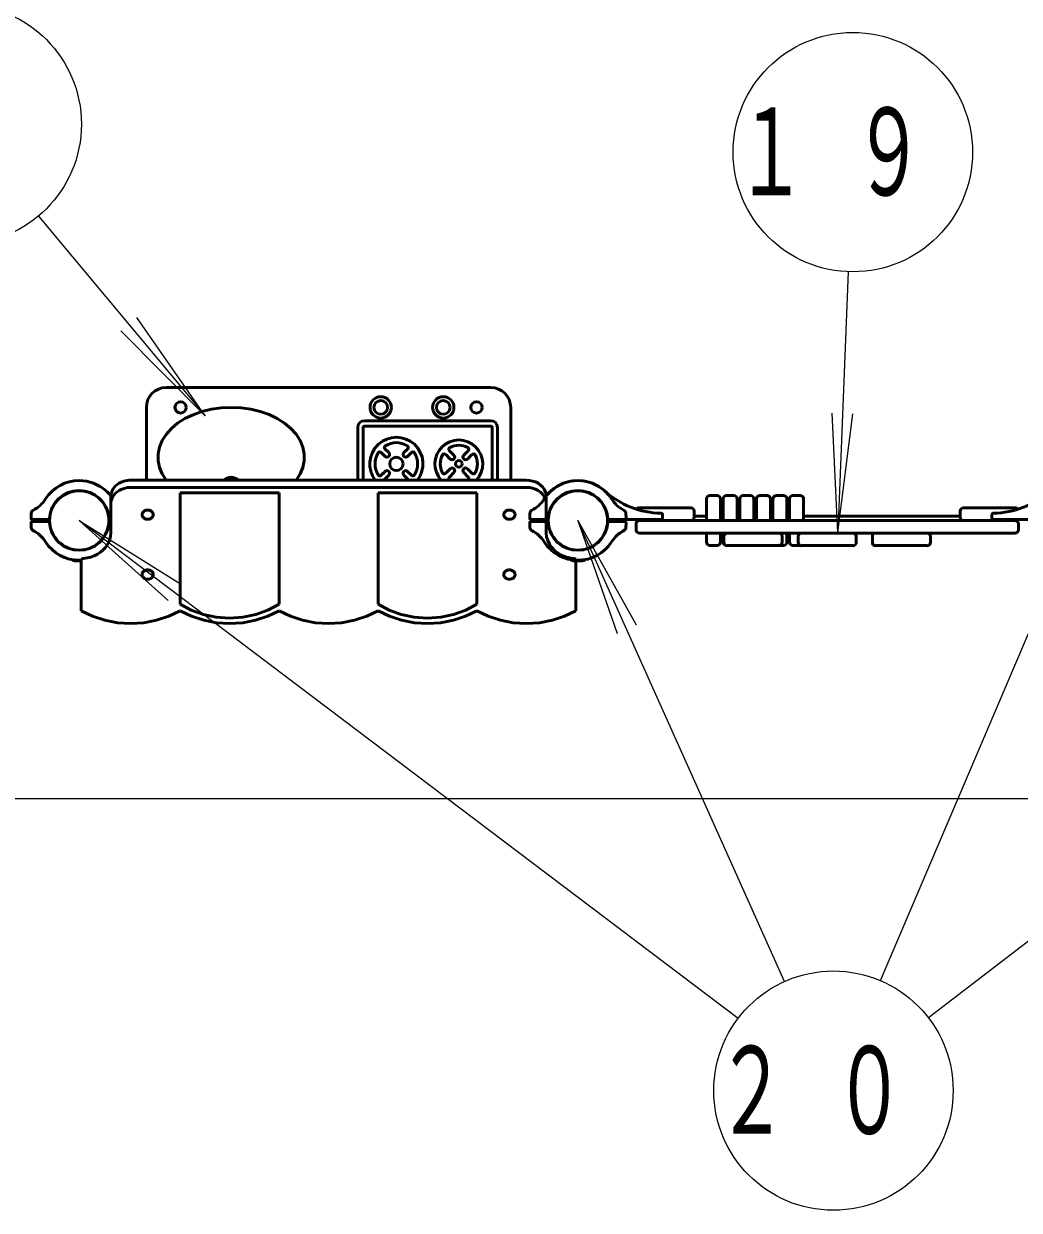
# Model space of a CAD drawing. Units: millimetres on the paper, scale 1:60. Extents: x -385 to 0, y -594 to 267.
# Drawn here: x -269.25 to -244.29, y 72.42 to 102.17 of the extents above; entities that cross this region are included whole.
import ezdxf

# ---------------------------------------------------------------- set-up
doc = ezdxf.new("R2010")
doc.units = ezdxf.units.MM
doc.layers.add('LY_1', color=140, linetype='Continuous', lineweight=50)
doc.styles.add('ＭＳ ゴシック', font='')
doc.styles.get('ＭＳ ゴシック').set_extended_font_data('MS Gothic')

msp = doc.modelspace()

# ---------------------------------------------------------------- linework, layer by layer
at = {"layer": 'LY_1', "color": 7, "lineweight": 13}
for p, q in [((-268.878, 97.348), (-264.697, 92.341)), ((-248.582, 95.952), (-248.839, 89.411)), ((-264.697, 92.341), (-266.412, 94.803)), ((-264.697, 92.341), (-266.813, 94.468)), ((-248.839, 89.411), (-248.983, 92.408)), ((-248.839, 89.411), (-248.46, 92.387)), ((-267.856, 89.717), (-265.315, 88.123)), ((-267.856, 89.717), (-265.63, 87.706)), ((-251.342, 77.23), (-267.856, 89.717)), ((-255.356, 89.717), (-253.895, 87.097)), ((-255.356, 89.717), (-254.373, 86.883)), ((-250.176, 78.158), (-255.356, 89.717)), ((-247.773, 78.181), (-242.856, 89.717)), ((-246.571, 77.25), (-230.356, 89.717)), ((-217.023, 82.734), (-352.273, 82.734)), ((-216.606, 82.734), (-352.273, 82.734))]:
    msp.add_line(p, q, dxfattribs=at)
at = {"layer": 'LY_1'}
for p, q in [((-265.673, 93.05), (-257.54, 93.05)), ((-266.173, 90.725), (-266.173, 92.55)), ((-257.04, 90.725), (-257.04, 92.55)), ((-260.873, 90.725), (-260.873, 92.05)), ((-260.74, 90.725), (-260.74, 92.05)), ((-257.54, 92.217), (-260.706, 92.217)), ((-257.54, 92.084), (-260.706, 92.084)), ((-257.506, 90.725), (-257.506, 92.05)), ((-257.373, 90.725), (-257.373, 92.05)), ((-260.189, 91.322), (-260.285, 91.418)), ((-260.095, 91.417), (-260.191, 91.513)), ((-259.718, 91.417), (-259.622, 91.513)), ((-259.624, 91.322), (-259.528, 91.418)), ((-258.556, 91.256), (-258.67, 91.369)), ((-258.462, 91.35), (-258.575, 91.464)), ((-258.218, 91.35), (-258.104, 91.464)), ((-258.124, 91.256), (-258.01, 91.369)), ((-260.189, 90.945), (-260.285, 90.849)), ((-260.095, 90.851), (-260.191, 90.755)), ((-259.718, 90.851), (-259.622, 90.755)), ((-259.624, 90.945), (-259.528, 90.849)), ((-258.556, 91.012), (-258.67, 90.898)), ((-258.462, 90.918), (-258.575, 90.804)), ((-258.218, 90.918), (-258.104, 90.804)), ((-258.124, 91.012), (-258.01, 90.898)), ((-266.564, 90.725), (-256.649, 90.725)), ((-266.564, 90.544), (-256.649, 90.544)), ((-267.064, 89.402), (-267.064, 90.316)), ((-262.846, 90.407), (-265.326, 90.407)), ((-265.326, 87.62), (-265.326, 90.407)), ((-262.846, 87.62), (-262.846, 90.407)), ((-260.366, 90.407), (-257.886, 90.407)), ((-260.366, 87.62), (-260.366, 90.407)), ((-257.886, 87.62), (-257.886, 90.407)), ((-256.149, 89.402), (-256.149, 90.316)), ((-252.131, 89.717), (-252.131, 90.259)), ((-251.865, 90.342), (-252.048, 90.342)), ((-251.781, 89.717), (-251.781, 90.259)), ((-251.715, 89.717), (-251.715, 90.259)), ((-251.448, 90.342), (-251.631, 90.342)), ((-251.365, 89.717), (-251.365, 90.259)), ((-251.298, 89.717), (-251.298, 90.259)), ((-251.031, 90.342), (-251.215, 90.342)), ((-250.948, 89.717), (-250.948, 90.259)), ((-250.881, 89.717), (-250.881, 90.259)), ((-250.615, 90.342), (-250.798, 90.342)), ((-250.531, 89.717), (-250.531, 90.259)), ((-250.465, 89.717), (-250.465, 90.259)), ((-250.198, 90.342), (-250.381, 90.342)), ((-250.115, 89.717), (-250.115, 90.259)), ((-250.048, 89.717), (-250.048, 90.259)), ((-249.781, 90.342), (-249.965, 90.342)), ((-249.698, 89.717), (-249.698, 90.259)), ((-269.063, 89.777), (-269.059, 89.898)), ((-256.563, 89.777), (-256.559, 89.898)), ((-254.149, 89.777), (-254.153, 89.898)), ((-253.815, 90.034), (-252.523, 90.034)), ((-253.232, 89.777), (-253.237, 89.864)), ((-252.44, 89.8), (-252.44, 89.95)), ((-245.773, 89.8), (-245.773, 89.95)), ((-244.398, 90.034), (-245.69, 90.034)), ((-244.98, 89.777), (-244.976, 89.864)), ((-269.063, 89.658), (-269.059, 89.527)), ((-268.638, 89.742), (-269.03, 89.742)), ((-268.638, 89.692), (-269.03, 89.692)), ((-267.075, 89.742), (-267.064, 89.742)), ((-267.075, 89.692), (-267.064, 89.692)), ((-256.563, 89.658), (-256.559, 89.527)), ((-256.138, 89.742), (-256.53, 89.742)), ((-256.138, 89.692), (-256.53, 89.692)), ((-256.138, 89.742), (-256.149, 89.742)), ((-256.138, 89.692), (-256.149, 89.692)), ((-254.575, 89.742), (-253.266, 89.742)), ((-254.575, 89.742), (-254.183, 89.742)), ((-254.575, 89.692), (-254.183, 89.692)), ((-254.575, 89.692), (-254.183, 89.692)), ((-254.149, 89.658), (-254.154, 89.527)), ((-254.149, 89.658), (-254.153, 89.536)), ((-253.898, 89.484), (-253.898, 89.634)), ((-253.815, 89.717), (-244.398, 89.717)), ((-252.44, 89.825), (-252.131, 89.825)), ((-251.781, 89.825), (-251.715, 89.825)), ((-251.365, 89.825), (-251.298, 89.825)), ((-250.948, 89.825), (-250.881, 89.825)), ((-250.531, 89.825), (-250.465, 89.825)), ((-250.115, 89.825), (-250.048, 89.825)), ((-249.698, 89.825), (-245.773, 89.825)), ((-243.638, 89.742), (-244.947, 89.742)), ((-244.315, 89.484), (-244.315, 89.634)), ((-253.815, 89.4), (-244.398, 89.4)), ((-252.131, 89.175), (-252.131, 89.4)), ((-251.781, 89.175), (-251.781, 89.4)), ((-251.715, 89.175), (-251.715, 89.4)), ((-251.697, 89.317), (-251.697, 89.167)), ((-250.238, 89.317), (-250.238, 89.167)), ((-250.115, 89.175), (-250.115, 89.4)), ((-250.048, 89.175), (-250.048, 89.4)), ((-249.836, 89.317), (-249.836, 89.167)), ((-248.377, 89.317), (-248.377, 89.167)), ((-247.974, 89.317), (-247.974, 89.167)), ((-246.516, 89.317), (-246.516, 89.167)), ((-251.865, 89.092), (-252.048, 89.092)), ((-251.613, 89.084), (-250.322, 89.084)), ((-250.198, 89.092), (-250.285, 89.092)), ((-249.789, 89.092), (-249.965, 89.092)), ((-249.752, 89.084), (-248.461, 89.084)), ((-247.891, 89.084), (-246.599, 89.084)), ((-268.023, 88.731), (-268.023, 88.728)), ((-267.806, 87.45), (-267.806, 88.755)), ((-255.523, 88.731), (-255.523, 88.728)), ((-255.406, 87.45), (-255.406, 88.755)), ((-255.19, 88.731), (-255.19, 88.728)), ((-255.19, 88.731), (-255.19, 88.728))]:
    msp.add_line(p, q, dxfattribs=at)
for points in [[(-262.42, 90.725), (-262.321, 90.882), (-262.253, 91.046), (-262.219, 91.215), (-262.219, 91.386), (-262.253, 91.555), (-262.321, 91.719), (-262.42, 91.876), (-262.55, 92.021), (-262.708, 92.154), (-262.891, 92.27), (-263.096, 92.369), (-263.318, 92.447), (-263.554, 92.504), (-263.799, 92.539), (-264.048, 92.55), (-264.298, 92.539), (-264.543, 92.504), (-264.779, 92.447), (-265.001, 92.368), (-265.205, 92.27), (-265.388, 92.153), (-265.546, 92.021), (-265.676, 91.875), (-265.776, 91.719), (-265.843, 91.554), (-265.877, 91.385), (-265.877, 91.215), (-265.843, 91.046), (-265.775, 90.882), (-265.676, 90.725)], [(-267.064, 90.316), (-267.06, 90.364), (-267.05, 90.411), (-267.033, 90.458), (-267.009, 90.502), (-266.98, 90.543), (-266.944, 90.582), (-266.903, 90.617), (-266.858, 90.647), (-266.808, 90.673), (-266.755, 90.694), (-266.7, 90.71), (-266.642, 90.72), (-266.603, 90.724), (-266.564, 90.725)], [(-267.064, 90.134), (-267.06, 90.182), (-267.05, 90.23), (-267.033, 90.276), (-267.009, 90.32), (-266.98, 90.362), (-266.944, 90.4), (-266.903, 90.435), (-266.858, 90.466), (-266.808, 90.492), (-266.755, 90.513), (-266.7, 90.528), (-266.642, 90.539), (-266.603, 90.542), (-266.564, 90.544)], [(-256.149, 90.316), (-256.155, 90.38), (-256.173, 90.442), (-256.203, 90.502), (-256.244, 90.557), (-256.295, 90.605), (-256.355, 90.647), (-256.422, 90.681), (-256.494, 90.705), (-256.571, 90.72), (-256.649, 90.725)], [(-256.149, 90.134), (-256.155, 90.198), (-256.173, 90.261), (-256.203, 90.32), (-256.244, 90.375), (-256.295, 90.424), (-256.355, 90.466), (-256.422, 90.499), (-256.494, 90.524), (-256.571, 90.539), (-256.649, 90.544)], [(-267.064, 89.402), (-267.069, 89.325), (-267.086, 89.249), (-267.114, 89.175), (-267.153, 89.104), (-267.201, 89.038), (-267.259, 88.976), (-267.325, 88.921), (-267.399, 88.872), (-267.479, 88.832), (-267.565, 88.799), (-267.655, 88.775), (-267.747, 88.759), (-267.777, 88.757), (-267.806, 88.755)], [(-256.149, 89.402), (-256.14, 89.305), (-256.113, 89.21), (-256.069, 89.119), (-256.009, 89.034), (-255.934, 88.958), (-255.846, 88.892), (-255.747, 88.838), (-255.639, 88.796), (-255.525, 88.768), (-255.406, 88.755)], [(-265.326, 87.62), (-265.048, 87.469), (-264.743, 87.358), (-264.419, 87.29), (-264.086, 87.267), (-263.754, 87.29), (-263.43, 87.358), (-263.125, 87.469), (-262.846, 87.62)], [(-260.366, 87.62), (-260.088, 87.469), (-259.783, 87.358), (-259.459, 87.29), (-259.126, 87.267), (-258.794, 87.29), (-258.47, 87.358), (-258.165, 87.469), (-257.886, 87.62)], [(-265.326, 87.45), (-265.61, 87.313), (-265.916, 87.212), (-266.238, 87.151), (-266.566, 87.131), (-266.895, 87.151), (-267.216, 87.212), (-267.522, 87.313), (-267.806, 87.45)], [(-265.326, 87.45), (-265.042, 87.313), (-264.736, 87.212), (-264.415, 87.151), (-264.086, 87.131), (-263.758, 87.151), (-263.436, 87.212), (-263.13, 87.313), (-262.846, 87.45)], [(-262.846, 87.45), (-262.562, 87.313), (-262.256, 87.212), (-261.935, 87.151), (-261.606, 87.131), (-261.278, 87.151), (-260.956, 87.212), (-260.65, 87.313), (-260.366, 87.45)], [(-260.366, 87.45), (-260.082, 87.313), (-259.776, 87.212), (-259.455, 87.151), (-259.126, 87.131), (-258.798, 87.151), (-258.476, 87.212), (-258.17, 87.313), (-257.886, 87.45)], [(-257.886, 87.45), (-257.602, 87.313), (-257.296, 87.212), (-256.975, 87.151), (-256.646, 87.131), (-256.318, 87.151), (-255.996, 87.212), (-255.69, 87.313), (-255.406, 87.45)]]:
    msp.add_lwpolyline(points, dxfattribs=at)
for points in [[(-265.998, 89.861), (-265.999, 89.871), (-266, 89.881), (-266.003, 89.891), (-266.007, 89.901), (-266.011, 89.91), (-266.017, 89.919), (-266.024, 89.928), (-266.031, 89.936), (-266.04, 89.943), (-266.049, 89.95), (-266.058, 89.956), (-266.069, 89.962), (-266.08, 89.966), (-266.091, 89.97), (-266.103, 89.973), (-266.115, 89.975), (-266.127, 89.977), (-266.14, 89.977), (-266.152, 89.977), (-266.164, 89.975), (-266.176, 89.973), (-266.188, 89.97), (-266.2, 89.966), (-266.211, 89.962), (-266.221, 89.956), (-266.231, 89.95), (-266.24, 89.943), (-266.248, 89.936), (-266.256, 89.928), (-266.262, 89.919), (-266.268, 89.91), (-266.273, 89.901), (-266.277, 89.891), (-266.279, 89.881), (-266.281, 89.871), (-266.281, 89.861), (-266.281, 89.851), (-266.279, 89.841), (-266.277, 89.831), (-266.273, 89.821), (-266.268, 89.812), (-266.262, 89.803), (-266.256, 89.795), (-266.248, 89.787), (-266.24, 89.779), (-266.231, 89.772), (-266.221, 89.766), (-266.211, 89.761), (-266.2, 89.756), (-266.188, 89.752), (-266.176, 89.749), (-266.164, 89.747), (-266.152, 89.745), (-266.14, 89.745), (-266.127, 89.745), (-266.115, 89.747), (-266.103, 89.749), (-266.091, 89.752), (-266.08, 89.756), (-266.069, 89.761), (-266.058, 89.766), (-266.049, 89.772), (-266.04, 89.779), (-266.031, 89.787), (-266.024, 89.795), (-266.017, 89.803), (-266.011, 89.812), (-266.007, 89.821), (-266.003, 89.831), (-266, 89.841), (-265.999, 89.851)], [(-256.931, 89.861), (-256.932, 89.871), (-256.934, 89.881), (-256.936, 89.891), (-256.94, 89.901), (-256.945, 89.91), (-256.95, 89.919), (-256.957, 89.928), (-256.964, 89.936), (-256.973, 89.943), (-256.982, 89.95), (-256.992, 89.956), (-257.002, 89.962), (-257.013, 89.966), (-257.025, 89.97), (-257.036, 89.973), (-257.048, 89.975), (-257.061, 89.977), (-257.073, 89.977), (-257.085, 89.977), (-257.098, 89.975), (-257.11, 89.973), (-257.121, 89.97), (-257.133, 89.966), (-257.144, 89.962), (-257.154, 89.956), (-257.164, 89.95), (-257.173, 89.943), (-257.182, 89.936), (-257.189, 89.928), (-257.196, 89.919), (-257.201, 89.91), (-257.206, 89.901), (-257.21, 89.891), (-257.213, 89.881), (-257.214, 89.871), (-257.215, 89.861), (-257.214, 89.851), (-257.213, 89.841), (-257.21, 89.831), (-257.206, 89.821), (-257.201, 89.812), (-257.196, 89.803), (-257.189, 89.795), (-257.182, 89.787), (-257.173, 89.779), (-257.164, 89.772), (-257.154, 89.766), (-257.144, 89.761), (-257.133, 89.756), (-257.121, 89.752), (-257.11, 89.749), (-257.098, 89.747), (-257.085, 89.745), (-257.073, 89.745), (-257.061, 89.745), (-257.048, 89.747), (-257.036, 89.749), (-257.025, 89.752), (-257.013, 89.756), (-257.002, 89.761), (-256.992, 89.766), (-256.982, 89.772), (-256.973, 89.779), (-256.964, 89.787), (-256.957, 89.795), (-256.95, 89.803), (-256.945, 89.812), (-256.94, 89.821), (-256.936, 89.831), (-256.934, 89.841), (-256.932, 89.851)], [(-265.998, 88.359), (-265.999, 88.369), (-266, 88.379), (-266.003, 88.389), (-266.007, 88.399), (-266.011, 88.408), (-266.017, 88.417), (-266.024, 88.426), (-266.031, 88.434), (-266.04, 88.441), (-266.049, 88.448), (-266.058, 88.454), (-266.069, 88.46), (-266.08, 88.464), (-266.091, 88.468), (-266.103, 88.471), (-266.115, 88.474), (-266.127, 88.475), (-266.14, 88.475), (-266.152, 88.475), (-266.164, 88.474), (-266.176, 88.471), (-266.188, 88.468), (-266.2, 88.464), (-266.211, 88.46), (-266.221, 88.454), (-266.231, 88.448), (-266.24, 88.441), (-266.248, 88.434), (-266.256, 88.426), (-266.262, 88.417), (-266.268, 88.408), (-266.273, 88.399), (-266.277, 88.389), (-266.279, 88.379), (-266.281, 88.369), (-266.281, 88.359), (-266.281, 88.349), (-266.279, 88.339), (-266.277, 88.329), (-266.273, 88.32), (-266.268, 88.31), (-266.262, 88.301), (-266.256, 88.293), (-266.248, 88.285), (-266.24, 88.277), (-266.231, 88.27), (-266.221, 88.264), (-266.211, 88.259), (-266.2, 88.254), (-266.188, 88.25), (-266.176, 88.247), (-266.164, 88.245), (-266.152, 88.244), (-266.14, 88.243), (-266.127, 88.244), (-266.115, 88.245), (-266.103, 88.247), (-266.091, 88.25), (-266.08, 88.254), (-266.069, 88.259), (-266.058, 88.264), (-266.049, 88.27), (-266.04, 88.277), (-266.031, 88.285), (-266.024, 88.293), (-266.017, 88.301), (-266.011, 88.31), (-266.007, 88.32), (-266.003, 88.329), (-266, 88.339), (-265.999, 88.349)], [(-256.931, 88.359), (-256.932, 88.369), (-256.934, 88.379), (-256.936, 88.389), (-256.94, 88.399), (-256.945, 88.408), (-256.95, 88.417), (-256.957, 88.426), (-256.964, 88.434), (-256.973, 88.441), (-256.982, 88.448), (-256.992, 88.454), (-257.002, 88.46), (-257.013, 88.464), (-257.025, 88.468), (-257.036, 88.471), (-257.048, 88.474), (-257.061, 88.475), (-257.073, 88.475), (-257.085, 88.475), (-257.098, 88.474), (-257.11, 88.471), (-257.121, 88.468), (-257.133, 88.464), (-257.144, 88.46), (-257.154, 88.454), (-257.164, 88.448), (-257.173, 88.441), (-257.182, 88.434), (-257.189, 88.426), (-257.196, 88.417), (-257.201, 88.408), (-257.206, 88.399), (-257.21, 88.389), (-257.213, 88.379), (-257.214, 88.369), (-257.215, 88.359), (-257.214, 88.349), (-257.213, 88.339), (-257.21, 88.329), (-257.206, 88.32), (-257.201, 88.31), (-257.196, 88.301), (-257.189, 88.293), (-257.182, 88.285), (-257.173, 88.277), (-257.164, 88.27), (-257.154, 88.264), (-257.144, 88.259), (-257.133, 88.254), (-257.121, 88.25), (-257.11, 88.247), (-257.098, 88.245), (-257.085, 88.244), (-257.073, 88.243), (-257.061, 88.244), (-257.048, 88.245), (-257.036, 88.247), (-257.025, 88.25), (-257.013, 88.254), (-257.002, 88.259), (-256.992, 88.264), (-256.982, 88.27), (-256.973, 88.277), (-256.964, 88.285), (-256.957, 88.293), (-256.95, 88.301), (-256.945, 88.31), (-256.94, 88.32), (-256.936, 88.329), (-256.934, 88.339), (-256.932, 88.349)]]:
    msp.add_lwpolyline(points, close=True, dxfattribs=at)
at = {"layer": 'LY_1', "color": 7, "lineweight": 13}
for centre in [(-270.801, 99.651), (-248.464, 98.95), (-248.949, 75.421)]:
    msp.add_circle(centre, 3, dxfattribs=at)
at = {"layer": 'LY_1'}
for centre, radius in [((-265.315, 92.55), 0.142), ((-260.298, 92.55), 0.267), ((-260.298, 92.55), 0.172), ((-258.731, 92.55), 0.267), ((-258.731, 92.55), 0.172), ((-257.898, 92.55), 0.142), ((-259.906, 91.134), 0.167), ((-258.34, 91.134), 0.0833), ((-267.856, 89.717), 0.743), ((-255.356, 89.717), 0.743)]:
    msp.add_circle(centre, radius, dxfattribs=at)
for centre, radius, start, end in [((-265.673, 92.55), 0.5, 90, 180), ((-257.54, 92.55), 0.5, 0, 90), ((-260.706, 92.05), 0.167, 90, 180), ((-260.706, 92.05), 0.0333, 90, 180), ((-257.54, 92.05), 0.167, 0, 90), ((-257.54, 92.05), 0.0333, 0, 90), ((-259.906, 91.134), 0.667, 322.2273, 217.7727), ((-259.906, 91.134), 0.533, 58.968, 121.032), ((-258.34, 91.134), 0.6, 317.1103, 222.8897), ((-259.906, 91.134), 0.533, 148.968, 211.032), ((-260.321, 91.383), 0.05, 45, 148.968), ((-260.156, 91.548), 0.05, 121.032, 225), ((-260.142, 91.369), 0.0667, 225, 45), ((-259.671, 91.369), 0.0667, 135, 315), ((-259.657, 91.548), 0.05, 315, 58.968), ((-259.492, 91.383), 0.05, 31.032, 135), ((-259.906, 91.134), 0.533, 328.968, 31.032), ((-258.34, 91.134), 0.467, 151.2602, 208.7398), ((-258.705, 91.334), 0.05, 45, 151.2602), ((-258.54, 91.499), 0.05, 118.7398, 225), ((-258.34, 91.134), 0.467, 61.2602, 118.7398), ((-258.509, 91.303), 0.0667, 225, 45), ((-258.171, 91.303), 0.0667, 135, 315), ((-258.139, 91.499), 0.05, 315, 61.2602), ((-257.974, 91.334), 0.05, 28.7398, 135), ((-258.34, 91.134), 0.467, 331.2602, 28.7398), ((-264.048, 90.55), 0.25, 44.4204, 135.5796), ((-260.321, 90.885), 0.05, 211.032, 315), ((-260.156, 90.72), 0.05, 135, 173.3336), ((-260.142, 90.898), 0.0667, 315, 135), ((-259.671, 90.898), 0.0667, 45, 225), ((-259.657, 90.72), 0.05, 6.6664, 45), ((-259.492, 90.885), 0.05, 225, 328.968), ((-258.705, 90.933), 0.05, 208.7398, 315), ((-258.54, 90.768), 0.05, 135, 241.2602), ((-258.509, 90.965), 0.0667, 315, 135), ((-258.171, 90.965), 0.0667, 45, 225), ((-258.139, 90.768), 0.05, 298.7398, 45), ((-257.974, 90.933), 0.05, 225, 331.2602), ((-267.856, 89.717), 1, 90, 147.2728), ((-267.856, 89.717), 0.75, 4.2707, 175.7293), ((-267.856, 89.717), 1, 47.7828, 90), ((-265.729, 92.062), 2.167, 227.7828, 232.0277), ((-255.356, 89.717), 1, 90, 147.2728), ((-257.484, 92.062), 2.167, 307.9723, 312.2172), ((-255.356, 89.717), 0.75, 90, 175.7293), ((-255.356, 89.717), 0.75, 4.2707, 175.7293), ((-255.356, 89.717), 1, 90, 132.2172), ((-255.356, 89.717), 1, 47.7828, 90), ((-255.356, 89.717), 1, 32.7272, 90), ((-255.356, 89.717), 0.75, 4.2707, 90), ((-253.229, 92.062), 2.167, 227.7828, 268.9158), ((-244.984, 92.062), 2.167, 271.0842, 312.2172), ((-269.399, 90.708), 0.833, 297.4588, 327.2728), ((-256.899, 90.708), 0.833, 297.4588, 327.2728), ((-253.814, 90.708), 0.833, 212.7272, 242.5412), ((-252.048, 90.259), 0.0833, 90, 180), ((-251.865, 90.259), 0.0833, 0, 90), ((-251.631, 90.259), 0.0833, 90, 180), ((-251.448, 90.259), 0.0833, 0, 90), ((-251.215, 90.259), 0.0833, 90, 180), ((-251.031, 90.259), 0.0833, 0, 90), ((-250.798, 90.259), 0.0833, 90, 180), ((-250.615, 90.259), 0.0833, 0, 90), ((-250.381, 90.259), 0.0833, 90, 180), ((-250.198, 90.259), 0.0833, 0, 90), ((-249.965, 90.259), 0.0833, 90, 180), ((-249.781, 90.259), 0.0833, 0, 90), ((-268.976, 89.895), 0.0833, 117.4588, 178), ((-268.976, 89.895), 0.0833, 117.4588, 178), ((-256.476, 89.895), 0.0833, 117.4588, 178), ((-256.476, 89.895), 0.0833, 117.4588, 178), ((-254.237, 89.895), 0.0833, 2, 62.5412), ((-254.237, 89.895), 0.0833, 2, 62.5412), ((-253.815, 89.95), 0.0833, 90, 145.9348), ((-253.27, 89.863), 0.0333, 3, 88.9159), ((-252.523, 89.95), 0.0833, 0, 90), ((-245.69, 89.95), 0.0833, 90, 180), ((-244.943, 89.863), 0.0333, 91.0841, 177), ((-244.398, 89.95), 0.0833, 34.0652, 90), ((-269.03, 89.775), 0.0333, 178, 270), ((-269.03, 89.659), 0.0333, 90, 182), ((-268.638, 89.775), 0.0333, 270, 355.7293), ((-268.638, 89.659), 0.0333, 4.2707, 90), ((-267.856, 89.717), 0.75, 184.2707, 355.7293), ((-267.075, 89.775), 0.0333, 184.2707, 270), ((-267.075, 89.659), 0.0333, 90, 175.7293), ((-256.53, 89.775), 0.0333, 178, 270), ((-256.53, 89.659), 0.0333, 90, 182), ((-256.138, 89.775), 0.0333, 270, 355.7293), ((-256.138, 89.775), 0.0333, 270, 355.7293), ((-256.138, 89.659), 0.0333, 4.2707, 90), ((-256.138, 89.659), 0.0333, 4.2707, 90), ((-255.356, 89.717), 0.75, 184.2707, 270), ((-255.356, 89.717), 0.75, 184.2707, 355.7293), ((-255.356, 89.717), 0.75, 270, 355.7293), ((-254.575, 89.775), 0.0333, 184.2707, 270), ((-254.575, 89.775), 0.0333, 184.2707, 270), ((-254.575, 89.659), 0.0333, 90, 175.7293), ((-254.575, 89.659), 0.0333, 90, 175.7293), ((-254.183, 89.775), 0.0333, 270, 2), ((-254.183, 89.659), 0.0333, 358, 90), ((-254.183, 89.659), 0.0333, 358, 90), ((-253.815, 89.634), 0.0833, 90, 180), ((-253.815, 89.8), 0.0833, 224.427, 270), ((-253.266, 89.775), 0.0333, 270, 3), ((-252.523, 89.8), 0.0833, 270, 0), ((-245.69, 89.8), 0.0833, 180, 270), ((-244.947, 89.775), 0.0333, 177, 270), ((-244.398, 89.8), 0.0833, 270, 315.573), ((-244.398, 89.634), 0.0833, 0, 90), ((-268.976, 89.539), 0.0833, 182, 242.5412), ((-269.399, 88.726), 0.833, 32.7272, 62.5412), ((-256.476, 89.539), 0.0833, 182, 242.5412), ((-256.899, 88.726), 0.833, 32.7272, 62.5412), ((-253.814, 88.726), 0.833, 117.4588, 147.2728), ((-253.814, 88.726), 0.833, 117.4588, 147.2728), ((-254.237, 89.539), 0.0833, 297.4588, 358), ((-254.237, 89.539), 0.0833, 297.4588, 358), ((-253.815, 89.484), 0.0833, 180, 270), ((-251.613, 89.317), 0.0833, 90, 180), ((-250.322, 89.317), 0.0833, 0, 90), ((-249.752, 89.317), 0.0833, 90, 180), ((-248.461, 89.317), 0.0833, 0, 90), ((-247.891, 89.317), 0.0833, 90, 180), ((-246.599, 89.317), 0.0833, 0, 90), ((-244.398, 89.484), 0.0833, 270, 0), ((-267.856, 89.717), 1, 212.7272, 270), ((-255.356, 89.717), 1, 212.7272, 270), ((-255.356, 89.717), 1, 270, 327.2728), ((-255.356, 89.717), 1, 270, 327.2728), ((-252.048, 89.175), 0.0833, 180, 270), ((-251.865, 89.175), 0.0833, 270, 0), ((-251.631, 89.175), 0.0833, 180, 252.1373), ((-251.613, 89.167), 0.0833, 180, 270), ((-250.322, 89.167), 0.0833, 270, 0), ((-250.198, 89.175), 0.0833, 270, 0), ((-249.965, 89.175), 0.0833, 180, 270), ((-249.752, 89.167), 0.0833, 180, 270), ((-248.461, 89.167), 0.0833, 270, 0), ((-247.891, 89.167), 0.0833, 180, 270), ((-246.599, 89.167), 0.0833, 270, 0), ((-268.006, 88.728), 0.0167, 180, 261.3731), ((-267.856, 89.717), 1.017, 261.3731, 270), ((-267.856, 89.717), 1, 270, 272.866), ((-267.856, 89.717), 1.017, 270, 272.819), ((-255.506, 88.728), 0.0167, 180, 261.3731), ((-255.356, 89.717), 1.017, 261.3731, 270), ((-255.356, 89.717), 1, 267.134, 270), ((-255.356, 89.717), 1.017, 267.181, 270), ((-255.356, 89.717), 1.017, 270, 278.6269), ((-255.356, 89.717), 1.017, 270, 278.6269), ((-255.206, 88.728), 0.0167, 278.6269, 0), ((-255.206, 88.728), 0.0167, 278.6269, 0)]:
    msp.add_arc(centre, radius, start, end, dxfattribs=at)

# ---------------------------------------------------------------- texts
at = {"layer": 'LY_1', "color": 7, "char_height": 2.199, "attachment_point": 5, "style": 'ＭＳ ゴシック'}
for s, insert in [('\\T1.64;\\W0.6;１９', (-248.464, 98.95)), ('\\T1.64;\\W0.6;２０', (-248.949, 75.421))]:
    msp.add_mtext(s, dxfattribs=dict(at, insert=insert))

doc.saveas('drawing.dxf')
